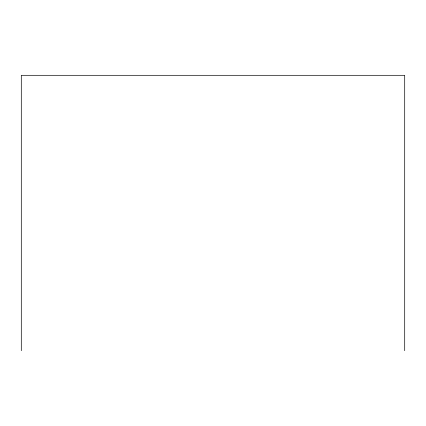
<?xml version="1.0" encoding="UTF-8"?>
<svg xmlns="http://www.w3.org/2000/svg" width="426" height="426" viewBox="0 0 426 426"><rect width="100%" height="100%" fill="white"/><g stroke="black" fill="none" stroke-linecap="round" stroke-linejoin="round"><path stroke-width="0.64" d="M404.7 350.689L404.7 75.311L21.3 75.311L21.3 350.689"/></g></svg>
